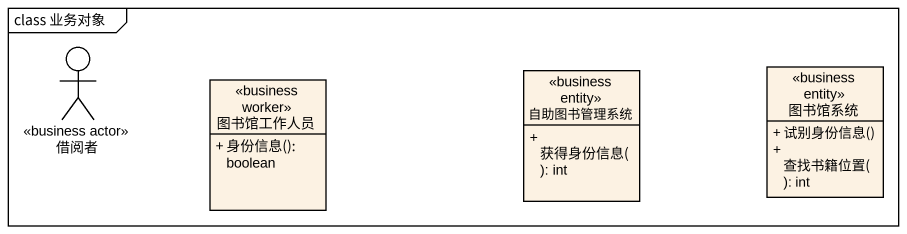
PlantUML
@startuml
mainframe class 业务对象
allowmixing
hide circle
hide empty members
skinparam classAttributeIconSize 0
actor 借阅者 <<business actor>>
class 图书馆工作人员 <<business worker>> {
  + 身份信息(): boolean
}
class 自助图书管理系统 <<business entity>> {
  + 获得身份信息(): int
}
class 图书馆系统 <<business entity>> {
  + 试别身份信息()
  + 查找书籍位置(): int
}
@enduml
